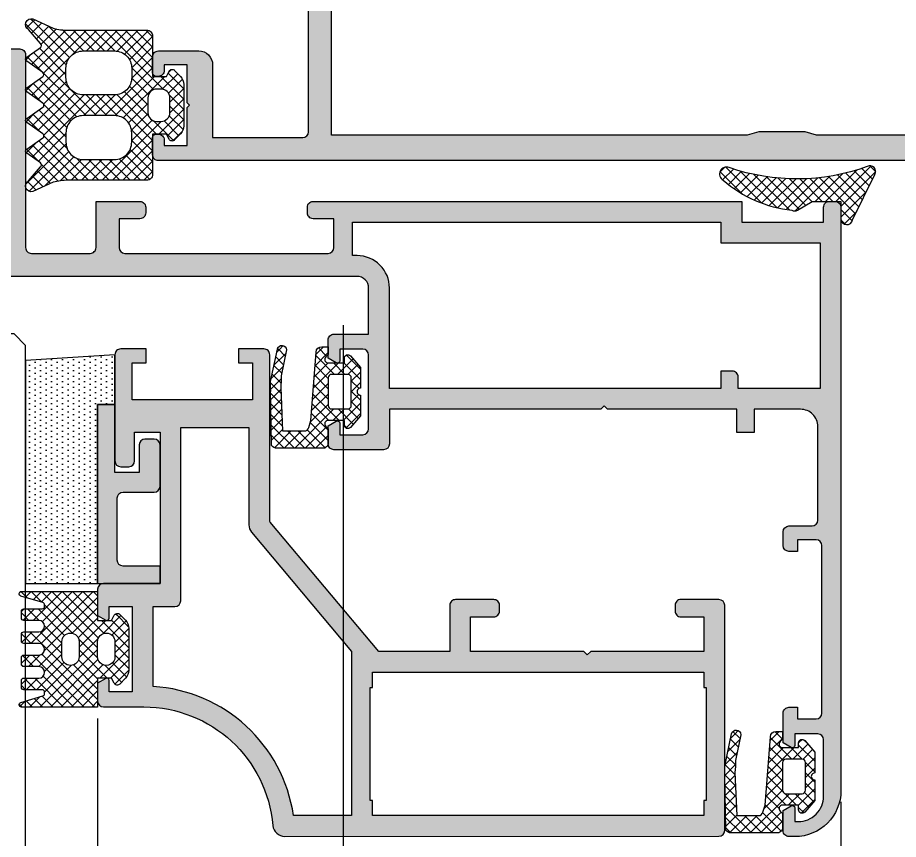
# Model space of a CAD drawing. Header units: inches. Extents: x -772 to 6765, y -813 to 4093.
# Drawn here: x -62.82 to -55.19, y 3126 to 3133.11 of the extents above; entities that cross this region are included whole.
import ezdxf

# ---------------------------------------------------------------- set-up
doc = ezdxf.new("R2010")
doc.units = ezdxf.units.IN
doc.header["$MEASUREMENT"] = 0
doc.linetypes.add('HIDDENX2', pattern=[19.05, 12.7, -6.35])
for name, color, linetype in [('aksoy_block', 7, 'Continuous'), ('aksoy_detaytarama', 252, 'Continuous'), ('aksoy_fitil', 1, 'Continuous'), ('aksoy_silikon', 1, 'Continuous'), ('H_FAC_Cam', 153, 'Continuous'), ('H_FAC_Giydirme', 100, 'Continuous'), ('H_GEN_Greyscale1', 251, 'Continuous'), ('H_STR_BetonarmeIz', 135, 'HIDDENX2'), ('RI-DIMENSION', 6, 'Continuous')]:
    doc.layers.add(name, color=color, linetype=linetype)

# ---------------------------------------------------------------- blocks, each defined once
blk = doc.blocks.new('RYN_0342506', base_point=(58, 24.6))
at = {"layer": 'aksoy_detaytarama', "ltscale": 0.1, "extrusion": (0, 0, -1)}
h = blk.add_hatch(color=256, dxfattribs=at)
h.dxf.hatch_style = 1
h.paths.add_polyline_path([(-88.15, 53), (-88.15, 46.2), (-74.45, 46.2), (-74.45, 53)], flags=16)
edge = h.paths.add_edge_path()
edge.add_arc((-87.65, 72.1), 0.5, 450.00133, 539.99867)
edge.add_line((-88.15, 72.1), (-88.15, 54.7))
edge.add_line((-88.15, 54.7), (-58.5, 54.7))
edge.add_arc((-58.5, 54.2), 0.5, 360, 450, ccw=False)
edge.add_line((-58, 54.2), (-58, 52.5))
edge.add_line((-58, 52.5), (-58.11, 52.5))
edge.add_line((-58.11, 52.5), (-58.327, 52.125))
edge.add_arc((-58.5, 52.225), 0.2, 210, 330, ccw=False)
edge.add_line((-58.673, 52.125), (-58.827, 52.391))
edge.add_arc((-59, 52.291), 0.2, 390, 510)
edge.add_line((-59.173, 52.391), (-59.327, 52.125))
edge.add_arc((-59.5, 52.225), 0.2, 210, 330, ccw=False)
edge.add_line((-59.673, 52.125), (-59.827, 52.391))
edge.add_arc((-60, 52.291), 0.2, 390, 510)
edge.add_line((-60.173, 52.391), (-60.327, 52.125))
edge.add_arc((-60.5, 52.225), 0.2, 210, 330, ccw=False)
edge.add_line((-60.673, 52.125), (-60.827, 52.391))
edge.add_arc((-61, 52.291), 0.2, 390, 510)
edge.add_line((-61.173, 52.391), (-61.327, 52.125))
edge.add_arc((-61.5, 52.225), 0.2, 210, 330, ccw=False)
edge.add_line((-61.673, 52.125), (-61.827, 52.391))
edge.add_arc((-62, 52.291), 0.2, 390, 510)
edge.add_line((-62.173, 52.391), (-62.327, 52.125))
edge.add_arc((-62.5, 52.225), 0.2, 210, 330, ccw=False)
edge.add_line((-62.673, 52.125), (-62.827, 52.391))
edge.add_arc((-63, 52.291), 0.2, 390, 510)
edge.add_line((-63.173, 52.391), (-63.327, 52.125))
edge.add_arc((-63.5, 52.225), 0.2, 210, 330, ccw=False)
edge.add_line((-63.673, 52.125), (-63.827, 52.391))
edge.add_arc((-64, 52.291), 0.2, 390, 510)
edge.add_line((-64.173, 52.391), (-64.327, 52.125))
edge.add_arc((-64.5, 52.225), 0.2, 210, 330, ccw=False)
edge.add_line((-64.673, 52.125), (-64.827, 52.391))
edge.add_arc((-65, 52.291), 0.2, 390, 510)
edge.add_line((-65.173, 52.391), (-65.327, 52.125))
edge.add_arc((-65.5, 52.225), 0.2, 210, 330, ccw=False)
edge.add_line((-65.673, 52.125), (-65.827, 52.391))
edge.add_arc((-66, 52.291), 0.2, 390, 510)
edge.add_line((-66.173, 52.391), (-66.327, 52.125))
edge.add_arc((-66.5, 52.225), 0.2, 210, 330, ccw=False)
edge.add_line((-66.673, 52.125), (-66.827, 52.391))
edge.add_arc((-67, 52.291), 0.2, 390, 510)
edge.add_line((-67.173, 52.391), (-67.327, 52.125))
edge.add_arc((-67.5, 52.225), 0.2, 210, 330, ccw=False)
edge.add_line((-67.673, 52.125), (-67.827, 52.391))
edge.add_arc((-68, 52.291), 0.2, 390, 510)
edge.add_line((-68.173, 52.391), (-68.327, 52.125))
edge.add_arc((-68.5, 52.225), 0.2, 210, 330, ccw=False)
edge.add_line((-68.673, 52.125), (-68.827, 52.391))
edge.add_arc((-69, 52.291), 0.2, 390, 510)
edge.add_line((-69.173, 52.391), (-69.327, 52.125))
edge.add_arc((-69.5, 52.225), 0.2, 210, 330, ccw=False)
edge.add_line((-69.673, 52.125), (-69.827, 52.391))
edge.add_arc((-70, 52.291), 0.2, 390, 510)
edge.add_line((-70.173, 52.391), (-70.327, 52.125))
edge.add_arc((-70.5, 52.225), 0.2, 210, 330, ccw=False)
edge.add_line((-70.673, 52.125), (-70.89, 52.5))
edge.add_line((-70.89, 52.5), (-71, 52.5))
edge.add_arc((-71, 51.5), 1, 450, 540)
edge.add_line((-72, 51.5), (-72, 47.7))
edge.add_arc((-71, 47.7), 1, 540, 630)
edge.add_line((-71, 46.7), (-70.39, 46.7))
edge.add_line((-70.39, 46.7), (-70.173, 47.075))
edge.add_arc((-70, 46.975), 0.2, 390, 510, ccw=False)
edge.add_line((-69.827, 47.075), (-69.673, 46.809))
edge.add_arc((-69.5, 46.909), 0.2, 570, 690)
edge.add_line((-69.327, 46.809), (-69.173, 47.075))
edge.add_arc((-69, 46.975), 0.2, 390, 510, ccw=False)
edge.add_line((-68.827, 47.075), (-68.673, 46.809))
edge.add_arc((-68.5, 46.909), 0.2, 570, 690)
edge.add_line((-68.327, 46.809), (-68.173, 47.075))
edge.add_arc((-68, 46.975), 0.2, 390, 510, ccw=False)
edge.add_line((-67.827, 47.075), (-67.673, 46.809))
edge.add_arc((-67.5, 46.909), 0.2, 570, 690)
edge.add_line((-67.327, 46.809), (-67.173, 47.075))
edge.add_arc((-67, 46.975), 0.2, 390, 510, ccw=False)
edge.add_line((-66.827, 47.075), (-66.673, 46.809))
edge.add_arc((-66.5, 46.909), 0.2, 570, 690)
edge.add_line((-66.327, 46.809), (-66.173, 47.075))
edge.add_arc((-66, 46.975), 0.2, 390, 510, ccw=False)
edge.add_line((-65.827, 47.075), (-65.673, 46.809))
edge.add_arc((-65.5, 46.909), 0.2, 570, 690)
edge.add_line((-65.327, 46.809), (-65.173, 47.075))
edge.add_arc((-65, 46.975), 0.2, 390, 510, ccw=False)
edge.add_line((-64.827, 47.075), (-64.673, 46.809))
edge.add_arc((-64.5, 46.909), 0.2, 570, 690)
edge.add_line((-64.327, 46.809), (-64.173, 47.075))
edge.add_arc((-64, 46.975), 0.2, 390, 510, ccw=False)
edge.add_line((-63.827, 47.075), (-63.673, 46.809))
edge.add_arc((-63.5, 46.909), 0.2, 570, 690)
edge.add_line((-63.327, 46.809), (-63.173, 47.075))
edge.add_arc((-63, 46.975), 0.2, 390, 510, ccw=False)
edge.add_line((-62.827, 47.075), (-62.673, 46.809))
edge.add_arc((-62.5, 46.909), 0.2, 570, 690)
edge.add_line((-62.327, 46.809), (-62.173, 47.075))
edge.add_arc((-62, 46.975), 0.2, 390, 510, ccw=False)
edge.add_line((-61.827, 47.075), (-61.673, 46.809))
edge.add_arc((-61.5, 46.909), 0.2, 570, 690)
edge.add_line((-61.327, 46.809), (-61.173, 47.075))
edge.add_arc((-61, 46.975), 0.2, 390, 510, ccw=False)
edge.add_line((-60.827, 47.075), (-60.673, 46.809))
edge.add_arc((-60.5, 46.909), 0.2, 570, 690)
edge.add_line((-60.327, 46.809), (-60.173, 47.075))
edge.add_arc((-60, 46.975), 0.2, 390, 510, ccw=False)
edge.add_line((-59.827, 47.075), (-59.673, 46.809))
edge.add_arc((-59.5, 46.909), 0.2, 570, 690)
edge.add_line((-59.327, 46.809), (-59.173, 47.075))
edge.add_arc((-59, 46.975), 0.2, 390, 510, ccw=False)
edge.add_line((-58.827, 47.075), (-58.61, 46.7))
edge.add_line((-58.61, 46.7), (-58, 46.7))
edge.add_line((-58, 46.7), (-58, 45))
edge.add_arc((-58.5, 45), 0.5, 270, 360, ccw=False)
edge.add_line((-58.5, 44.5), (-88.15, 44.5))
edge.add_line((-88.15, 44.5), (-88.15, 27.1))
edge.add_arc((-87.65, 27.1), 0.5, 540.00133, 629.99867)
edge.add_line((-87.65, 26.6), (-79.85, 26.6))
edge.add_line((-79.85, 26.6), (-79.85, 32.901))
edge.add_arc((-78.65, 32.901), 1.2, 450, 540, ccw=False)
edge.add_line((-78.65, 34.101), (-75.15, 34.101))
edge.add_arc((-75.15, 33.601), 0.5, 360, 450, ccw=False)
edge.add_line((-74.65, 33.601), (-74.65, 32.202))
edge.add_arc((-74.95, 32.199), 0.3, 270, 360.50327, ccw=False)
edge.add_line((-74.95, 31.899), (-75.15, 31.899))
edge.add_arc((-75.15, 32.399), 0.5, 540, 630, ccw=False)
edge.add_line((-75.65, 32.399), (-75.65, 32.899))
edge.add_line((-75.65, 32.899), (-77.65, 32.899))
edge.add_line((-77.65, 32.899), (-77.65, 29.599))
edge.add_line((-77.65, 29.599), (-77.85, 29.399))
edge.add_line((-77.85, 29.399), (-77.65, 29.199))
edge.add_line((-77.65, 29.199), (-77.65, 25.899))
edge.add_line((-77.65, 25.899), (-75.65, 25.899))
edge.add_line((-75.65, 25.899), (-75.65, 26.399))
edge.add_arc((-75.15, 26.399), 0.5, 450, 540, ccw=False)
edge.add_line((-75.15, 26.899), (-74.95, 26.899))
edge.add_arc((-74.95, 26.599), 0.3, 360, 450, ccw=False)
edge.add_line((-74.65, 26.599), (-74.65, 25.1))
edge.add_arc((-75.15, 25.1), 0.5, 270, 360, ccw=False)
edge.add_line((-75.15, 24.6), (-220.65, 24.6))
edge.add_arc((-220.65, 25.1), 0.5, 540.00035, 629.99965, ccw=False)
edge.add_line((-221.15, 25.1), (-221.15, 74.1))
edge.add_arc((-220.65, 74.1), 0.5, 450.00035, 539.99965, ccw=False)
edge.add_line((-220.65, 74.6), (-75.15, 74.6))
edge.add_arc((-75.15, 74.1), 0.5, 360, 450, ccw=False)
edge.add_line((-74.65, 74.1), (-74.65, 72.601))
edge.add_arc((-74.95, 72.601), 0.3, 270, 360, ccw=False)
edge.add_line((-74.95, 72.301), (-75.15, 72.301))
edge.add_arc((-75.15, 72.801), 0.5, 180, 270, ccw=False)
edge.add_line((-75.65, 72.801), (-75.65, 73.301))
edge.add_line((-75.65, 73.301), (-77.65, 73.301))
edge.add_line((-77.65, 73.301), (-77.65, 70.001))
edge.add_line((-77.65, 70.001), (-77.85, 69.801))
edge.add_line((-77.85, 69.801), (-77.65, 69.601))
edge.add_line((-77.65, 69.601), (-77.65, 66.301))
edge.add_line((-77.65, 66.301), (-75.65, 66.301))
edge.add_line((-75.65, 66.301), (-75.65, 66.801))
edge.add_arc((-75.15, 66.801), 0.5, 450, 540, ccw=False)
edge.add_line((-75.15, 67.301), (-74.95, 67.301))
edge.add_arc((-74.95, 67.001), 0.3, 359.49673, 450, ccw=False)
edge.add_line((-74.65, 66.998), (-74.65, 65.599))
edge.add_arc((-75.15, 65.599), 0.5, 270, 360, ccw=False)
edge.add_line((-75.15, 65.099), (-78.65, 65.099))
edge.add_arc((-78.65, 66.299), 1.2, 540, 630, ccw=False)
edge.add_line((-79.85, 66.299), (-79.85, 72.6))
edge.add_line((-79.85, 72.6), (-87.65, 72.6))
h.paths.add_polyline_path([(-218.65, 72.4), (-203.15, 72.4), (-202.15, 72.1), (-184.15, 72.1), (-183.15, 72.4), (-132.15, 72.4), (-131.15, 72.1), (-127.15, 72.1), (-126.15, 72.4), (-90.15, 72.4), (-90.15, 26.8), (-126.15, 26.8), (-127.15, 27.1), (-131.15, 27.1), (-132.15, 26.8), (-183.154, 26.8), (-183.15, 26.8), (-184.15, 27.1), (-202.15, 27.1), (-203.15, 26.8), (-218.65, 26.8)], flags=16)
at = {"layer": 'H_FAC_Giydirme', "extrusion": (0, 0, -1)}
blk.add_lwpolyline([(-220.65, 74.6), (-75.15, 74.6, -0.414214), (-74.65, 74.1), (-74.65, 72.601, -0.414214), (-74.95, 72.301), (-75.15, 72.301, -0.414214), (-75.65, 72.801), (-75.65, 73.301), (-77.65, 73.301), (-77.65, 70.001), (-77.85, 69.801), (-77.65, 69.601), (-77.65, 66.301), (-75.65, 66.301), (-75.65, 66.801, -0.414214), (-75.15, 67.301), (-74.95, 67.301, -0.416789), (-74.65, 66.998), (-74.65, 65.599, -0.414214), (-75.15, 65.099), (-78.65, 65.099, -0.414214), (-79.85, 66.299), (-79.85, 72.6), (-87.65, 72.6, 0.4142), (-88.15, 72.1), (-88.15, 54.7)], format="xyb", dxfattribs=at)
blk.add_lwpolyline([(-218.65, 72.4), (-203.15, 72.4), (-202.15, 72.1), (-184.15, 72.1), (-183.15, 72.4), (-132.15, 72.4), (-131.15, 72.1), (-127.15, 72.1), (-126.15, 72.4), (-90.15, 72.4), (-90.15, 26.8), (-126.15, 26.8), (-127.15, 27.1), (-131.15, 27.1), (-132.15, 26.8), (-183.154, 26.8), (-183.15, 26.8), (-184.15, 27.1), (-202.15, 27.1), (-203.15, 26.8), (-218.65, 26.8)], close=True, dxfattribs=at)
blk = doc.blocks.new('RYN_0809360', base_point=(39.015267, 241.495506))
at = {"layer": 'aksoy_detaytarama'}
h = blk.add_hatch(dxfattribs=at)
h.set_pattern_fill('ANSI37', color=256, scale=0.2)
h.set_pattern_definition([(45, (-9012.6313, -5970.25185), (-0.449012806, 0.449012806), []), (135, (-9012.6313, -5970.25185), (-0.449012806, -0.449012806), [])])
edge = h.paths.add_edge_path()
edge.add_line((39.015267, 238.995506), (39.015267, 241.495506))
edge.add_line((39.015267, 241.495506), (40.554267, 241.495506))
edge.add_arc((40.516329, 242.007435), 0.513333, 274.23828547, 437.97606625)
edge.add_line((40.623267, 242.509506), (36.678267, 244.431506))
edge.add_arc((36.421227, 244.023749), 0.482012, 57.77367292, 210.58323998)
edge.add_arc((19.07551, 237.673453), 17.997839, -18.96607895, 19.82877044, ccw=False)
edge.add_arc((36.648555, 231.588093), 0.600564, 156.86993039, 331.88765921)
edge.add_arc((29.110219, 238.377509), 10.72904, 318.76238838, 353.93817542)
edge.add_arc((39.340272, 237.482177), 0.499204, 331.56895618, 388.90950267)
edge.add_line((39.777267, 237.723506), (39.015267, 238.995506))
at = {"layer": 'aksoy_fitil'}
blk.add_lwpolyline([(39.015267, 238.995506), (39.015267, 241.495506), (40.554267, 241.495506, 0.86728), (40.623267, 242.509506), (36.678267, 244.431506, 0.78699), (36.006267, 243.778506, -0.17091), (36.096267, 231.824006, 0.95744), (37.178267, 231.305106, 0.1547), (39.779267, 237.244506, 0.25555), (39.777267, 237.723506), (39.015267, 238.995506)], format="xyb", close=True, dxfattribs=at)
blk = doc.blocks.new('080.9871.04')
at = {"layer": 'aksoy_detaytarama'}
h = blk.add_hatch(dxfattribs=at)
h.set_pattern_fill('ANSI37', color=256, scale=0.2)
h.set_pattern_definition([(45, (-299518.0996, 753221.2796), (-0.44901280605, 0.44901280605), []), (135, (-299518.0996, 753221.2796), (-0.44901280605, -0.44901280605), [])])
edge = h.paths.add_edge_path()
edge.add_line((-3044.158, 2401.569), (-3045.14, 2402.966))
edge.add_arc((-3045.314, 2402.866), 0.2, 30.0101, 149.98459)
edge.add_line((-3045.487, 2402.966), (-3046.468, 2401.571))
edge.add_arc((-3046.641, 2401.671), 0.2, 210.0565, 330.031, ccw=False)
edge.add_line((-3046.814, 2401.571), (-3047.796, 2402.966))
edge.add_arc((-3047.969, 2402.865), 0.2, 30.0101, 149.98459)
edge.add_line((-3048.142, 2402.966), (-3049.124, 2401.57))
edge.add_arc((-3049.298, 2401.67), 0.2, 210.0101, 329.98459, ccw=False)
edge.add_line((-3049.471, 2401.57), (-3050.452, 2402.965))
edge.add_arc((-3050.625, 2402.865), 0.2, 30.0101, 149.98459)
edge.add_line((-3050.798, 2402.965), (-3051.78, 2401.57))
edge.add_arc((-3051.953, 2401.67), 0.2, 209.15844, 329.98459, ccw=False)
edge.add_line((-3052.128, 2401.572), (-3052.957, 2402.755))
edge.add_arc((-3053.132, 2402.657), 0.2, 29.15844, 152.46531)
edge.add_line((-3053.309, 2402.75), (-3054.522, 2401.739))
edge.add_arc((-3054.966, 2401.97), 0.5, 165.23328, 332.46531, ccw=False)
edge.add_line((-3055.449, 2402.097), (-3054.634, 2403.873))
edge.add_arc((-3059.469, 2405.148), 5, 345.23328, 360.00351)
edge.add_line((-3054.469, 2405.148), (-3054.469, 2411.97))
edge.add_arc((-3053.969, 2411.97), 0.5, 90, 180.00351, ccw=False)
edge.add_line((-3053.969, 2412.47), (-3050.469, 2412.47))
edge.add_line((-3050.469, 2412.47), (-3050.469, 2413.665))
edge.add_line((-3050.469, 2413.665), (-3050.91, 2413.9))
edge.add_arc((-3050.769, 2414.165), 0.3, 134.12942, 241.92751, ccw=False)
edge.add_line((-3050.978, 2414.38), (-3050.46, 2414.882))
edge.add_arc((-3049.764, 2414.165), 1, 90, 134.12942, ccw=False)
edge.add_line((-3049.764, 2415.165), (-3046.174, 2415.165))
edge.add_arc((-3046.174, 2414.165), 1, 45.87058, 90, ccw=False)
edge.add_line((-3045.478, 2414.882), (-3044.96, 2414.38))
edge.add_arc((-3045.169, 2414.165), 0.3, -61.92751, 45.87058, ccw=False)
edge.add_line((-3045.028, 2413.9), (-3045.469, 2413.665))
edge.add_line((-3045.469, 2413.665), (-3045.469, 2412.47))
edge.add_line((-3045.469, 2412.47), (-3041.969, 2412.47))
edge.add_arc((-3041.969, 2411.97), 0.5, 0, 90.00266, ccw=False)
edge.add_line((-3041.469, 2411.97), (-3041.469, 2405.149))
edge.add_arc((-3036.469, 2405.149), 5, 179.99799, 194.76672)
edge.add_line((-3041.304, 2403.875), (-3040.489, 2402.097))
edge.add_arc((-3040.972, 2401.97), 0.5, -152.46531, 14.76672, ccw=False)
edge.add_line((-3041.416, 2401.739), (-3042.629, 2402.75))
edge.add_arc((-3042.806, 2402.657), 0.2, 27.53469, 150.83625)
edge.add_line((-3042.981, 2402.755), (-3043.811, 2401.572))
edge.add_arc((-3043.985, 2401.669), 0.2, 210.12792, 330.95408, ccw=False)
edge = h.paths.add_edge_path(flags=16)
edge.add_line((-3050.369, 2404.965), (-3051.169, 2404.965))
edge.add_arc((-3051.169, 2406.465), 1.5, 180, 270, ccw=False)
edge.add_line((-3052.669, 2406.465), (-3052.669, 2409.165))
edge.add_arc((-3051.169, 2409.165), 1.5, 90, 180, ccw=False)
edge.add_line((-3051.169, 2410.665), (-3050.369, 2410.665))
edge.add_arc((-3050.369, 2409.165), 1.5, 0, 90, ccw=False)
edge.add_line((-3048.869, 2409.165), (-3048.869, 2406.465))
edge.add_arc((-3050.369, 2406.465), 1.5, -90, 0, ccw=False)
edge = h.paths.add_edge_path(flags=16)
edge.add_line((-3045.569, 2404.965), (-3044.769, 2404.965))
edge.add_arc((-3044.769, 2406.465), 1.5, 270, 360)
edge.add_line((-3043.269, 2406.465), (-3043.269, 2409.165))
edge.add_arc((-3044.769, 2409.165), 1.5, 0, 90)
edge.add_line((-3044.769, 2410.665), (-3045.569, 2410.665))
edge.add_arc((-3045.569, 2409.165), 1.5, 90, 180)
edge.add_line((-3047.069, 2409.165), (-3047.069, 2406.465))
edge.add_arc((-3045.569, 2406.465), 1.5, 180, 270)
edge = h.paths.add_edge_path(flags=16)
edge.add_line((-3046.569, 2412.815), (-3046.569, 2413.215))
edge.add_arc((-3047.319, 2413.215), 0.75, 0, 90)
edge.add_line((-3047.319, 2413.965), (-3048.619, 2413.965))
edge.add_arc((-3048.619, 2413.215), 0.75, 90, 180)
edge.add_line((-3049.369, 2413.215), (-3049.369, 2412.815))
edge.add_arc((-3048.619, 2412.815), 0.75, 180, 270)
edge.add_line((-3048.619, 2412.065), (-3047.319, 2412.065))
edge.add_arc((-3047.319, 2412.815), 0.75, 270, 360)
at = {"layer": 'aksoy_fitil'}
for points in [[(-3044.158, 2401.569), (-3045.14, 2402.966, 0.577202), (-3045.487, 2402.966), (-3046.468, 2401.571, -0.577202), (-3046.814, 2401.571), (-3047.796, 2402.966, 0.577202), (-3048.142, 2402.966), (-3049.124, 2401.57, -0.577202), (-3049.471, 2401.57), (-3050.452, 2402.965, 0.577202), (-3050.798, 2402.965), (-3051.78, 2401.57, -0.582167), (-3052.128, 2401.572), (-3052.957, 2402.755, 0.596752), (-3053.309, 2402.75), (-3054.522, 2401.739, -0.894355), (-3055.449, 2402.097), (-3054.634, 2403.873, 0.064537), (-3054.469, 2405.148), (-3054.469, 2411.97, -0.414231), (-3053.969, 2412.47), (-3050.469, 2412.47), (-3050.469, 2413.665), (-3050.91, 2413.9, -0.508416), (-3050.978, 2414.38), (-3050.46, 2414.882, -0.194966), (-3049.764, 2415.165), (-3046.174, 2415.165, -0.194966), (-3045.478, 2414.882), (-3044.96, 2414.38, -0.508416), (-3045.028, 2413.9), (-3045.469, 2413.665), (-3045.469, 2412.47), (-3041.969, 2412.47, -0.414227), (-3041.469, 2411.97), (-3041.469, 2405.149, 0.06453), (-3041.304, 2403.875), (-3040.489, 2402.097, -0.894355), (-3041.416, 2401.739), (-3042.629, 2402.75, 0.59672), (-3042.981, 2402.755), (-3043.811, 2401.572, -0.582167)], [(-3046.569, 2412.815), (-3046.569, 2413.215, 0.414214), (-3047.319, 2413.965), (-3048.619, 2413.965, 0.414214), (-3049.369, 2413.215), (-3049.369, 2412.815, 0.414214), (-3048.619, 2412.065), (-3047.319, 2412.065, 0.414214)], [(-3050.369, 2404.965), (-3051.169, 2404.965, -0.414214), (-3052.669, 2406.465), (-3052.669, 2409.165, -0.414214), (-3051.169, 2410.665), (-3050.369, 2410.665, -0.414214), (-3048.869, 2409.165), (-3048.869, 2406.465, -0.414214)], [(-3045.569, 2404.965), (-3044.769, 2404.965, 0.414214), (-3043.269, 2406.465), (-3043.269, 2409.165, 0.414214), (-3044.769, 2410.665), (-3045.569, 2410.665, 0.414214), (-3047.069, 2409.165), (-3047.069, 2406.465, 0.414214)]]:
    blk.add_lwpolyline(points, format="xyb", close=True, dxfattribs=at)
blk = doc.blocks.new('*U214')
at = {"layer": 'RI-DIMENSION'}
blk.add_blockref('080.9871.04', (3047.969, -2415.165), dxfattribs=at)
blk = doc.blocks.new('RYN_0809444', base_point=(177.158836, 216.194827))
at = {"layer": 'aksoy_detaytarama'}
h = blk.add_hatch(dxfattribs=at)
h.set_pattern_fill('ANSI37', color=256, scale=0.2)
h.set_pattern_definition([(45, (-296510.8913, 750982.2338), (-0.44901280605, 0.44901280605), []), (135, (-296510.8913, 750982.2338), (-0.44901280605, -0.44901280605), [])])
edge = h.paths.add_edge_path()
edge.add_line((177.270437, 221.197939), (177.945437, 221.197939))
edge.add_line((177.945437, 221.197939), (178.157437, 220.985939))
edge.add_arc((178.370176, 221.197831), 0.30026, 224.88572551, 292.45315447)
edge.add_arc((178.370177, 221.197832), 0.300261, 292.45307452, 360.02050348)
edge.add_line((178.670437, 221.197939), (178.670437, 222.597939))
edge.add_line((178.670437, 222.597939), (178.265437, 222.597939))
edge.add_arc((178.26535, 222.898172), 0.300233, 131.23869855, 270.01657162, ccw=False)
edge.add_line((178.067437, 223.123939), (179.065437, 223.997939))
edge.add_line((179.065437, 223.997939), (180.865437, 223.997939))
edge.add_arc((181.165437, 223.997939), 0.3, 180, 360)
edge.add_line((181.465437, 223.997939), (183.265437, 223.997939))
edge.add_line((183.265437, 223.997939), (184.262437, 223.123939))
edge.add_arc((184.065401, 222.897843), 0.299904, -89.9931148, 48.92878079, ccw=False)
edge.add_line((184.065437, 222.597939), (183.663437, 222.597939))
edge.add_line((183.663437, 222.597939), (183.660437, 221.197939))
edge.add_arc((183.960343, 221.197977), 0.299906, 180.0072802, 315.00749601)
edge.add_line((184.172437, 220.985939), (184.384437, 221.197939))
edge.add_line((184.384437, 221.197939), (185.61, 221.197939))
edge.add_arc((185.621496, 220.751368), 0.446718, -5.70792882, 91.4746871, ccw=False)
edge.add_line((186.066, 220.706939), (186.066, 216.758939))
edge.add_arc((185.543296, 216.747026), 0.522839, -58.56156134, 1.305588, ccw=False)
edge.add_line((185.816, 216.300939), (181.043415, 216.197939))
edge.add_line((181.043415, 216.197939), (181.143415, 216.197939))
edge.add_arc((180.875161, 227.758656), 11.563829, 267.01927845, 271.32924638, ccw=False)
edge.add_line((180.273843, 216.210472), (177.488843, 216.796472))
edge.add_arc((177.557842, 217.189466), 0.399006, 89.99979244, 260.04199588, ccw=False)
edge.add_line((177.557843, 217.588472), (179.790843, 217.128472))
edge.add_arc((179.778485, 203.427949), 13.700528, 85.57924093, 89.9483169, ccw=False)
edge.add_line((180.834525, 217.087717), (184.564437, 217.235939))
edge.add_line((184.564437, 217.235939), (184.564437, 219.126939))
edge.add_arc((184.164707, 219.126729), 0.39973, 0.03008558, 73.46997877)
edge.add_line((184.278437, 219.509939), (183.660437, 219.697939))
edge.add_line((183.660437, 219.697939), (177.732437, 220.149939))
edge.add_arc((177.772517, 220.648413), 0.500083, 180.16886783, 265.40294305, ccw=False)
edge.add_line((177.272437, 220.646939), (177.270437, 221.197939))
edge = h.paths.add_edge_path(flags=16)
edge.add_arc((179.970442, 221.497943), 0.300004, 225.00004868, 269.99908584)
edge.add_line((179.970437, 221.197939), (182.364437, 221.197939))
edge.add_arc((182.364432, 221.497944), 0.300005, 270.00103312, 359.9989669)
edge.add_line((182.664437, 221.497939), (182.664437, 222.897939))
edge.add_arc((182.364432, 222.897934), 0.300005, 0.00103312, 89.9989669)
edge.add_line((182.364437, 223.197939), (179.970437, 223.197939))
edge.add_arc((179.970442, 222.897934), 0.300005, 90.0010331, 179.99896688)
edge.add_line((179.670437, 222.897939), (179.670437, 221.497939))
edge.add_arc((179.970443, 221.497944), 0.300006, 180.00104919, 225.00008635)
at = {"layer": 'aksoy_fitil'}
for points in [[(177.270437, 221.197939), (177.945437, 221.197939), (178.157437, 220.985939, 0.303668), (178.484854, 220.920333, 0.303668), (178.670437, 221.197939), (178.670437, 222.597939), (178.265437, 222.597939, -0.69229), (178.067437, 223.123939), (179.065437, 223.997939), (180.865437, 223.997939, 1), (181.465437, 223.997939), (183.265437, 223.997939), (184.262437, 223.123939, -0.69322), (184.065437, 222.597939), (183.663437, 222.597939), (183.660437, 221.197939, 0.66818), (184.172437, 220.985939), (184.384437, 221.197939), (185.61, 221.197939, -0.451426), (186.066, 220.706939), (186.066, 216.758939, -0.267328), (185.816, 216.300939), (181.043415, 216.197939), (181.143415, 216.197939, -0.018808), (180.273843, 216.210472), (177.488843, 216.796472, -0.91667), (177.557843, 217.588472), (179.790843, 217.128472, -0.019066), (180.834525, 217.087717), (184.564437, 217.235939), (184.564437, 219.126939, 0.33188), (184.278437, 219.509939), (183.660437, 219.697939), (177.732437, 220.149939, -0.390055), (177.272437, 220.646939), (177.270437, 221.197939)], [(179.758307, 221.285808, 0.198908), (179.970437, 221.197939), (182.364437, 221.197939, 0.414203), (182.664437, 221.497939), (182.664437, 222.897939, 0.414203), (182.364437, 223.197939), (179.970437, 223.197939, 0.414203), (179.670437, 222.897939), (179.670437, 221.497939, 0.198908), (179.758307, 221.285808)]]:
    blk.add_lwpolyline(points, format="xyb", close=True, dxfattribs=at)
blk = doc.blocks.new('C4a')
at = {"layer": 'H_FAC_Cam'}
blk.add_lwpolyline([(120.951, 16.152), (-28.049, 16.152), (-29.049, 15.152), (-29.049, 11.152), (-28.049, 10.152), (120.951, 10.152)], dxfattribs=at)
blk = doc.blocks.new('0os8921')
at = {"layer": 'aksoy_detaytarama'}
h = blk.add_hatch(color=256, dxfattribs=at)
h.dxf.hatch_style = 1
h.paths.add_polyline_path([(58.75, 18.4), (60.75, 18.4), (61.75, 19.4), (66.2, 19.4), (66.199, 11.4), (53.3, 11.4), (53.3, 19.4), (57.75, 19.4)], flags=16)
edge = h.paths.add_edge_path()
edge.add_line((55, 27.5), (55, 31.3))
edge.add_arc((54.5, 31.3), 0.5, 0, 90)
edge.add_line((54.5, 31.8), (54, 31.8))
edge.add_arc((54, 31.3), 0.5, 90, 180)
edge.add_line((53.5, 31.3), (53.5, 29.5))
edge.add_line((53.5, 29.5), (51, 29.5))
edge.add_arc((51, 30), 0.5, 180.00107, 269.99893, ccw=False)
edge.add_line((50.5, 30), (50.5, 47.6))
edge.add_arc((51, 47.6), 0.5, 90.00107, 179.99893, ccw=False)
edge.add_line((51, 48.1), (53.5, 48.1))
edge.add_line((53.5, 48.1), (53.5, 46.3))
edge.add_arc((54, 46.3), 0.5, 180, 270)
edge.add_line((54, 45.8), (54.5, 45.8))
edge.add_arc((54.5, 46.3), 0.5, 270, 360)
edge.add_line((55, 46.3), (55, 83.41))
edge.add_line((55, 83.41), (53.2, 83.41))
edge.add_line((53.2, 83.41), (53.2, 90.507))
edge.add_line((53.2, 90.507), (54.5, 90.507))
edge.add_arc((54.5, 91.007), 0.5, 270, 360)
edge.add_line((55, 91.007), (55, 91.505))
edge.add_arc((54.5, 91.505), 0.5, 360, 449.99989)
edge.add_line((54.5, 92.005), (4, 92.005))
edge.add_arc((4, 88.005), 4, 90.00007, 179.99993)
edge.add_line((0, 88.005), (0, 87.505))
edge.add_arc((0.5, 87.505), 0.5, 180, 270)
edge.add_line((0.5, 87.005), (2.263, 87.005))
edge.add_line((2.263, 87.005), (2.667, 87.705))
edge.add_arc((2.494, 87.805), 0.2, 330, 450)
edge.add_line((2.494, 88.005), (1.3, 88.005))
edge.add_line((1.3, 88.005), (1.3, 88.305))
edge.add_arc((3.5, 88.305), 2.2, 89.99986, 180.00014, ccw=False)
edge.add_line((3.5, 90.505), (8.394, 90.505))
edge.add_arc((8.394, 90.005), 0.5, 0.00107, 89.99893, ccw=False)
edge.add_line((8.894, 90.005), (8.894, 88.005))
edge.add_line((8.894, 88.005), (7.894, 88.005))
edge.add_arc((7.894, 87.805), 0.2, 90, 210)
edge.add_line((7.721, 87.705), (8.125, 87.005))
edge.add_line((8.125, 87.005), (10.694, 87.005))
edge.add_arc((10.694, 87.505), 0.5, 270, 360)
edge.add_line((11.194, 87.505), (11.194, 88.255))
edge.add_line((11.194, 88.255), (10.194, 88.255))
edge.add_line((10.194, 88.255), (10.194, 89.855))
edge.add_arc((10.694, 89.855), 0.5, 90.00107, 179.99893, ccw=False)
edge.add_line((10.694, 90.355), (25.194, 90.355))
edge.add_arc((25.194, 89.855), 0.5, 0.00107, 89.99893, ccw=False)
edge.add_line((25.694, 89.855), (25.694, 88.255))
edge.add_line((25.694, 88.255), (24.694, 88.255))
edge.add_line((24.694, 88.255), (24.694, 87.505))
edge.add_arc((25.194, 87.505), 0.5, 180.00107, 269.99893)
edge.add_line((25.194, 87.005), (26.394, 87.005))
edge.add_arc((26.394, 87.505), 0.5, 270.00107, 359.99893)
edge.add_line((26.894, 87.505), (26.894, 89.505))
edge.add_arc((27.394, 89.505), 0.5, 90.00107, 179.99893, ccw=False)
edge.add_line((27.394, 90.005), (35.5, 90.005))
edge.add_arc((35.5, 88.505), 1.5, -0.00336, 90.00336, ccw=False)
edge.add_line((37, 88.505), (37, 84.505))
edge.add_line((37, 84.505), (35, 84.505))
edge.add_line((35, 84.505), (35, 83.005))
edge.add_line((35, 83.005), (37, 83.005))
edge.add_line((37, 83.005), (37, 71.805))
edge.add_line((37, 71.805), (37.3, 71.505))
edge.add_line((37.3, 71.505), (37, 71.205))
edge.add_line((37, 71.205), (37, 52.905))
edge.add_line((37, 52.905), (34, 52.905))
edge.add_arc((34, 52.405), 0.5, 90.00107, 179.99893)
edge.add_line((33.5, 52.405), (33.5, 48.105))
edge.add_arc((34, 48.105), 0.5, 180.00107, 269.99893)
edge.add_line((34, 47.605), (35.569, 47.605))
edge.add_line((35.569, 47.605), (35.973, 48.305))
edge.add_arc((35.8, 48.405), 0.2, 330, 450)
edge.add_line((35.8, 48.605), (34.8, 48.605))
edge.add_line((34.8, 48.605), (34.8, 50.605))
edge.add_arc((35.3, 50.605), 0.5, 90.00107, 179.99893, ccw=False)
edge.add_line((35.3, 51.105), (41.7, 51.105))
edge.add_arc((41.7, 50.605), 0.5, 0.00107, 89.99893, ccw=False)
edge.add_line((42.2, 50.605), (42.2, 48.605))
edge.add_line((42.2, 48.605), (41.2, 48.605))
edge.add_arc((41.2, 48.405), 0.2, 90, 210)
edge.add_line((41.027, 48.305), (41.431, 47.605))
edge.add_line((41.431, 47.605), (43, 47.605))
edge.add_arc((43, 48.105), 0.5, 270, 360)
edge.add_line((43.5, 48.105), (43.5, 51.105))
edge.add_line((43.5, 51.105), (47.5, 51.105))
edge.add_arc((47.5, 50.105), 1, -0.00026, 90.00026, ccw=False)
edge.add_line((48.5, 50.105), (48.5, 15.115))
edge.add_line((48.5, 15.115), (48.999, 14.827))
edge.add_arc((49.1, 14.999), 0.2, 239.59612, 359.89365)
edge.add_line((49.3, 14.999), (49.3, 15.8))
edge.add_line((49.3, 15.8), (49.8, 15.8))
edge.add_arc((49.8, 14.3), 1.5, 0.00018, 89.99982, ccw=False)
edge.add_line((51.3, 14.3), (51.3, 10.3))
edge.add_arc((49.8, 10.3), 1.5, -90.0134, 0.0134, ccw=False)
edge.add_line((49.8, 8.8), (49.3, 8.8))
edge.add_line((49.3, 8.8), (49.3, 9.6))
edge.add_arc((49.1, 9.599), 0.2, 0.16875, 119.89002)
edge.add_line((49, 9.773), (48.5, 9.484))
edge.add_line((48.5, 9.484), (48.5, 0.5))
edge.add_arc((49, 0.5), 0.5, 180, 270)
edge.add_line((49, 0), (51.201, 0))
edge.add_arc((51.201, 0.3), 0.3, 270, 360)
edge.add_line((51.501, 0.3), (51.501, 1.2))
edge.add_arc((51.201, 1.2), 0.3, 360, 450)
edge.add_line((51.201, 1.5), (50.301, 1.5))
edge.add_line((50.301, 1.5), (50.301, 3.6))
edge.add_line((50.301, 3.6), (51.301, 3.6))
edge.add_arc((51.301, 3.8), 0.2, 270, 360)
edge.add_line((51.501, 3.8), (51.501, 5.3))
edge.add_arc((51.301, 5.3), 0.2, 0, 89.9852)
edge.add_line((51.301, 5.5), (50.301, 5.5))
edge.add_line((50.301, 5.5), (50.301, 6.836))
edge.add_arc((49.806, 10.295), 3.494, 278.14076, 345.16218)
edge.add_line((53.184, 9.4), (60.801, 9.4))
edge.add_line((60.801, 9.4), (60.801, 7.8))
edge.add_arc((61.001, 7.8), 0.2, 180, 270)
edge.add_line((61.001, 7.6), (62.001, 7.6))
edge.add_line((62.001, 7.6), (62.001, 5.5))
edge.add_line((62.001, 5.5), (61.001, 5.5))
edge.add_arc((61.001, 5.3), 0.2, 90, 180)
edge.add_line((60.801, 5.3), (60.801, 3.8))
edge.add_arc((61.001, 3.8), 0.2, 180, 270)
edge.add_line((61.001, 3.6), (62.001, 3.6))
edge.add_line((62.001, 3.6), (62.001, 1.5))
edge.add_line((62.001, 1.5), (61.101, 1.5))
edge.add_arc((61.101, 1.2), 0.3, 90, 180)
edge.add_line((60.801, 1.2), (60.801, 0.3))
edge.add_arc((61.101, 0.3), 0.3, 180, 270)
edge.add_line((61.101, 0), (63.501, 0))
edge.add_arc((63.501, 0.5), 0.5, 270, 360)
edge.add_line((64.001, 0.5), (64.001, 1.5))
edge.add_line((64.001, 1.5), (64.001, 9.1))
edge.add_arc((64.301, 9.1), 0.3, 90, 180, ccw=False)
edge.add_line((64.301, 9.4), (67.9, 9.4))
edge.add_arc((67.9, 9.7), 0.3, 270, 363.82073)
edge.add_line((68.199, 9.72), (68.2, 20.9))
edge.add_arc((67.7, 20.9), 0.5, 0, 90)
edge.add_line((67.7, 21.4), (51, 21.4))
edge.add_arc((51, 21.9), 0.5, 180, 270, ccw=False)
edge.add_line((50.5, 21.9), (50.5, 27))
edge.add_arc((51, 27), 0.5, 90, 180, ccw=False)
edge.add_line((51, 27.5), (55, 27.5))
edge = h.paths.add_edge_path(flags=16)
edge.add_line((50.3, 50.111), (50.3, 49.7))
edge.add_line((50.3, 49.7), (53.2, 49.7))
edge.add_line((53.2, 49.7), (53.2, 81.61))
edge.add_line((53.2, 81.61), (51.4, 81.61))
edge.add_line((51.4, 81.61), (51.4, 90.209))
edge.add_line((51.4, 90.209), (38.8, 90.21))
edge.add_line((38.8, 90.21), (38.8, 83.111))
edge.add_line((38.8, 83.111), (39.8, 83.111))
edge.add_arc((39.8, 82.611), 0.5, 0, 90, ccw=False)
edge.add_line((40.3, 82.611), (40.3, 81.611))
edge.add_line((40.3, 81.611), (38.8, 81.611))
edge.add_line((38.8, 81.611), (38.8, 52.911))
edge.add_line((38.8, 52.911), (47.5, 52.911))
edge.add_arc((47.5, 50.111), 2.8, 0, 90, ccw=False)
at = {"layer": 'H_FAC_Giydirme'}
for points in [[(55, 27.5), (55, 31.3, 0.414214), (54.5, 31.8), (54, 31.8, 0.414214), (53.5, 31.3), (53.5, 29.5), (51, 29.5, -0.414203), (50.5, 30), (50.5, 47.6, -0.414203), (51, 48.1), (53.5, 48.1), (53.5, 46.3, 0.414214), (54, 45.8), (54.5, 45.8, 0.414214), (55, 46.3), (55, 83.41), (53.2, 83.41), (53.2, 90.507), (54.5, 90.507, 0.414214), (55, 91.007), (55, 91.505, 0.414213), (54.5, 92.005), (4, 92.005, 0.414213), (0, 88.005), (0, 87.505, 0.414214), (0.5, 87.005), (2.263, 87.005), (2.667, 87.705, 0.57735), (2.494, 88.005), (1.3, 88.005), (1.3, 88.305, -0.414215), (3.5, 90.505), (8.394, 90.505, -0.414203), (8.894, 90.005), (8.894, 88.005), (7.894, 88.005, 0.57735), (7.721, 87.705), (8.125, 87.005), (10.694, 87.005, 0.414214), (11.194, 87.505), (11.194, 88.255), (10.194, 88.255), (10.194, 89.855, -0.414203), (10.694, 90.355), (25.194, 90.355, -0.414203), (25.694, 89.855), (25.694, 88.255), (24.694, 88.255), (24.694, 87.505, 0.414203), (25.194, 87.005), (26.394, 87.005, 0.414203), (26.894, 87.505), (26.894, 89.505, -0.414203), (27.394, 90.005), (35.5, 90.005, -0.414248), (37, 88.505), (37, 84.505), (35, 84.505), (35, 83.005), (37, 83.005), (37, 71.805), (37.3, 71.505), (37, 71.205), (37, 52.905), (34, 52.905, 0.414203), (33.5, 52.405), (33.5, 48.105, 0.414203), (34, 47.605), (35.569, 47.605), (35.973, 48.305, 0.57735), (35.8, 48.605), (34.8, 48.605), (34.8, 50.605, -0.414203), (35.3, 51.105), (41.7, 51.105, -0.414203), (42.2, 50.605), (42.2, 48.605), (41.2, 48.605, 0.57735), (41.027, 48.305), (41.431, 47.605), (43, 47.605, 0.414214), (43.5, 48.105), (43.5, 51.105), (47.5, 51.105, -0.414216), (48.5, 50.105), (48.5, 15.115), (48.999, 14.827, 0.579083), (49.3, 14.999), (49.3, 15.8), (49.8, 15.8, -0.414212), (51.3, 14.3), (51.3, 10.3, -0.414351), (49.8, 8.8), (49.3, 8.8), (49.3, 9.6, 0.57573), (49, 9.773), (48.5, 9.484), (48.5, 0.5, 0.414214), (49, 0), (51.201, 0, 0.414214), (51.501, 0.3), (51.501, 1.2, 0.414214), (51.201, 1.5), (50.301, 1.5), (50.301, 3.6), (51.301, 3.6, 0.414214), (51.501, 3.8), (51.501, 5.3, 0.414138), (51.301, 5.5), (50.301, 5.5), (50.301, 6.836, 0.301068), (53.184, 9.4), (60.801, 9.4), (60.801, 7.8, 0.414214), (61.001, 7.6), (62.001, 7.6), (62.001, 5.5), (61.001, 5.5, 0.414214), (60.801, 5.3), (60.801, 3.8, 0.414214), (61.001, 3.6), (62.001, 3.6), (62.001, 1.5), (61.101, 1.5, 0.414214), (60.801, 1.2), (60.801, 0.3, 0.414214), (61.101, 0), (63.501, 0, 0.414214), (64.001, 0.5), (64.001, 1.5), (64.001, 9.1, -0.414214), (64.301, 9.4), (67.9, 9.4, 0.433883), (68.199, 9.72), (68.2, 20.9, 0.414214), (67.7, 21.4), (51, 21.4, -0.414214), (50.5, 21.9), (50.5, 27, -0.414214), (51, 27.5)], [(50.3, 50.111), (50.3, 49.7), (53.2, 49.7), (53.2, 81.61), (51.4, 81.61), (51.4, 90.209), (38.8, 90.21), (38.8, 83.111), (39.8, 83.111, -0.414214), (40.3, 82.611), (40.3, 81.611), (38.8, 81.611), (38.8, 52.911), (47.5, 52.911, -0.414214)]]:
    blk.add_lwpolyline(points, format="xyb", close=True, dxfattribs=at)
blk.add_lwpolyline([(58.75, 18.4), (60.75, 18.4), (61.75, 19.4), (66.2, 19.4), (66.199, 11.4), (53.3, 11.4), (53.3, 19.4), (57.75, 19.4)], close=True, dxfattribs=at)
blk = doc.blocks.new('RYN_0341122', base_point=(-1.5, 0))
at = {"layer": 'aksoy_detaytarama', "extrusion": (0, 0, -1)}
h = blk.add_hatch(color=256, dxfattribs=at)
h.dxf.hatch_style = 1
edge = h.paths.add_edge_path()
edge.add_line((-0.5, 10.2), (-1.2, 10.2))
edge.add_ellipse((-1.199991, 9.699991), major_axis=(-0.500009, 0), ratio=1, start_angle=270.00103311, end_angle=359.99896689)
edge.add_line((-1.7, 9.7), (-1.7, 7.2))
edge.add_line((-1.7, 7.2), (-3.9, 7.2))
edge.add_line((-3.9, 7.2), (-3.9, 20.3))
edge.add_line((-3.9, 20.3), (1, 20.3))
edge.add_ellipse((0.999991, 20.800009), major_axis=(-0.500009, 0), ratio=1, start_angle=90.00103311, end_angle=179.99896689)
edge.add_line((1.5, 20.8), (1.5, 23.069))
edge.add_line((1.5, 23.069), (0.801, 23.472))
edge.add_ellipse((0.700012, 23.299355), major_axis=(-0.200013, 0), ratio=1, start_angle=239.6746274, end_angle=359.8151352)
edge.add_line((0.5, 23.3), (0.5, 22.3))
edge.add_line((0.5, 22.3), (-1.5, 22.3))
edge.add_line((-1.5, 22.3), (-1.5, 29.7))
edge.add_line((-1.5, 29.7), (0.5, 29.7))
edge.add_line((0.5, 29.7), (0.5, 28.698))
edge.add_ellipse((0.69908, 28.698606), major_axis=(-0.199081, 0), ratio=1, start_angle=0.17431898, end_angle=120.45940066)
edge.add_line((0.8, 28.527), (1.5, 28.931))
edge.add_line((1.5, 28.931), (1.5, 30.5))
edge.add_ellipse((0.999991, 30.499991), major_axis=(-0.500009, 0), ratio=1, start_angle=180.00103311, end_angle=269.99896689)
edge.add_line((1, 31), (-2.5, 31))
edge.add_ellipse((-2.500278, 42.200164), major_axis=(-11.200164, 0), ratio=1, start_angle=4.74845096, end_angle=90.00142288, ccw=False)
edge.add_ellipse((-14.702118, 41.152981), major_axis=(-1.04702, 0), ratio=1, start_angle=186.58221111, end_angle=228.23312702)
edge.add_ellipse((-14.70212, 41.152981), major_axis=(-1.047021, 0), ratio=1, start_angle=228.2330859, end_angle=269.8840018)
edge.add_line((-14.7, 42.2), (-52.3, 42.2))
edge.add_ellipse((-52.299991, 41.699991), major_axis=(-0.500009, 0), ratio=1, start_angle=270.00103311, end_angle=359.99896689)
edge.add_line((-52.8, 41.7), (-52.8, 22.2))
edge.add_ellipse((-52.299991, 22.200009), major_axis=(-0.500009, 0), ratio=1, start_angle=0.00103311, end_angle=89.99896689)
edge.add_line((-52.3, 21.7), (-49, 21.7))
edge.add_ellipse((-49, 22.2), major_axis=(-0.5, 0), ratio=1, start_angle=89.9999572, end_angle=180.0000428)
edge.add_line((-48.5, 22.2), (-48.5, 22.7))
edge.add_ellipse((-49, 22.7), major_axis=(-0.5, 0), ratio=1, start_angle=179.9999572, end_angle=270.0000428)
edge.add_line((-49, 23.2), (-51, 23.2))
edge.add_line((-51, 23.2), (-51, 26.2))
edge.add_line((-51, 26.2), (-41.2, 26.2))
edge.add_line((-41.2, 26.2), (-40.9, 26.5))
edge.add_line((-40.9, 26.5), (-40.6, 26.2))
edge.add_line((-40.6, 26.2), (-30.8, 26.2))
edge.add_line((-30.8, 26.2), (-30.8, 23.2))
edge.add_line((-30.8, 23.2), (-32.8, 23.2))
edge.add_ellipse((-32.8, 22.7), major_axis=(-0.5, 0), ratio=1, start_angle=-90.0000428, end_angle=0.0000428)
edge.add_line((-33.3, 22.7), (-33.3, 22.2))
edge.add_ellipse((-32.8, 22.2), major_axis=(-0.5, 0), ratio=1, start_angle=-0.0000428, end_angle=90.0000428)
edge.add_line((-32.8, 21.7), (-29.5, 21.7))
edge.add_ellipse((-29.5, 22.2), major_axis=(-0.5, 0), ratio=1, start_angle=89.9999572, end_angle=180.0000428)
edge.add_line((-29, 22.2), (-29, 26.2))
edge.add_line((-29, 26.2), (-22.85, 26.2))
edge.add_line((-22.85, 26.2), (-13.446791, 14.993717))
edge.add_ellipse((-13.600001, 14.865159), major_axis=(-0.200001, 0), ratio=1, start_angle=179.99988555, end_angle=219.99988984, ccw=False)
edge.add_line((-13.4, 14.865159), (-13.4, 0.5))
edge.add_ellipse((-12.9, 0.5), major_axis=(-0.5, 0), ratio=1, start_angle=-0.0000428, end_angle=90.0000428)
edge.add_line((-12.9, 0), (-10.7, 0))
edge.add_line((-10.7, 0), (-10.7, 1.2))
edge.add_line((-10.7, 1.2), (-11.9, 1.2))
edge.add_line((-11.9, 1.2), (-11.9, 4.4))
edge.add_line((-11.9, 4.4), (-1.5, 4.4))
edge.add_line((-1.5, 4.4), (-1.5, 1.2))
edge.add_line((-1.5, 1.2), (-2.7, 1.2))
edge.add_line((-2.7, 1.2), (-2.7, 0))
edge.add_line((-2.7, 0), (-0.5, 0))
edge.add_ellipse((-0.5, 0.5), major_axis=(-0.5, 0), ratio=1, start_angle=89.9999572, end_angle=180.0000428)
edge.add_line((0, 0.5), (0, 9.7))
edge.add_ellipse((-0.500009, 9.699991), major_axis=(-0.500009, 0), ratio=1, start_angle=180.00103311, end_angle=269.99896689)
h.paths.add_polyline_path([(-50.993787, 40.4), (-22.293787, 40.4), (-22.293787, 39.1), (-22.093787, 39.1), (-22.093787, 29.3), (-22.293787, 29.3), (-22.293787, 28), (-50.993787, 28), (-50.993787, 29.3), (-51.193787, 29.3), (-51.193787, 39.1), (-50.993787, 39.1)], flags=16)
edge = h.paths.add_edge_path(flags=16)
edge.add_line((-3.293787, 22.3), (-5.193787, 22.3))
edge.add_ellipse((-5.193778, 21.799991), major_axis=(-0.500009, 0), ratio=1, start_angle=270.00103311, end_angle=359.99896689)
edge.add_line((-5.693787, 21.8), (-5.693787, 6.8))
edge.add_line((-5.693787, 6.8), (-11.593787, 6.8))
edge.add_line((-11.593787, 6.8), (-11.593787, 15.229206))
edge.add_ellipse((-12.593789, 15.229205), major_axis=(-1.000002, 0), ratio=1, start_angle=180.00003317, end_angle=219.99937064)
edge.add_line((-11.827736, 15.871986), (-20.493787, 26.2))
edge.add_line((-20.493787, 26.2), (-20.493787, 40.4))
edge.add_line((-20.493787, 40.4), (-15.455521, 40.4))
edge.add_ellipse((-2.49452, 42.300139), major_axis=(-13.099545, 0), ratio=1, start_angle=8.3403941, end_angle=86.50193201)
edge.add_line((-3.293787, 29.225), (-3.293787, 22.3))
at = {"layer": 'H_FAC_Giydirme'}
for points in [[(0.5, 10.2), (1.2, 10.2, -0.414203), (1.7, 9.7), (1.7, 7.2), (3.9, 7.2), (3.9, 20.3), (-1, 20.3, -0.414203), (-1.5, 20.8), (-1.5, 23.069), (-0.801, 23.472, -0.578168), (-0.5, 23.3), (-0.5, 22.3), (1.5, 22.3), (1.5, 29.7), (-0.5, 29.7), (-0.5, 28.698, -0.57901), (-0.8, 28.527), (-1.5, 28.931), (-1.5, 30.5, -0.414203), (-1, 31), (2.5, 31, 0.39015), (13.662, 41.273, -0.183764), (14.004697, 41.933913, -0.183764), (14.7, 42.2), (52.3, 42.2, -0.414203), (52.8, 41.7), (52.8, 22.2, -0.414203), (52.3, 21.7), (49, 21.7, -0.414214), (48.5, 22.2), (48.5, 22.7, -0.414214), (49, 23.2), (51, 23.2), (51, 26.2), (41.2, 26.2), (40.9, 26.5), (40.6, 26.2), (30.8, 26.2), (30.8, 23.2), (32.8, 23.2, -0.414214), (33.3, 22.7), (33.3, 22.2, -0.414214), (32.8, 21.7), (29.5, 21.7, -0.414214), (29, 22.2), (29, 26.2), (22.85, 26.2), (13.446791, 14.993717, 0.176327), (13.4, 14.865159), (13.4, 0.5, -0.414214), (12.9, 0), (10.7, 0), (10.7, 1.2), (11.9, 1.2), (11.9, 4.4), (1.5, 4.4), (1.5, 1.2), (2.7, 1.2), (2.7, 0), (0.5, 0, -0.414214), (0, 0.5), (0, 9.7, -0.414203), (0.5, 10.2)], [(3.293787, 22.3), (5.193787, 22.3, -0.414203), (5.693787, 21.8), (5.693787, 6.8), (11.593787, 6.8), (11.593787, 15.229206, -0.176324), (11.827736, 15.871986), (20.493787, 26.2), (20.493787, 40.4), (15.455521, 40.4, -0.354912), (3.293787, 29.225), (3.293787, 22.3)]]:
    blk.add_lwpolyline(points, format="xyb", close=True, dxfattribs=at)
blk.add_lwpolyline([(50.993787, 40.4), (22.293787, 40.4), (22.293787, 39.1), (22.093787, 39.1), (22.093787, 29.3), (22.293787, 29.3), (22.293787, 28), (50.993787, 28), (50.993787, 29.3), (51.193787, 29.3), (51.193787, 39.1), (50.993787, 39.1), (50.993787, 40.4)], close=True, dxfattribs=at)
blk = doc.blocks.new('RYN_0341116', base_point=(-27.004807, -19.827714))
at = {"layer": 'aksoy_detaytarama', "extrusion": (0, 0, -1)}
h = blk.add_hatch(color=256, dxfattribs=at)
h.dxf.hatch_style = 1
edge = h.paths.add_edge_path()
edge.add_line((25.304807, -6.327714), (25.304807, -11.727714))
edge.add_ellipse((24.804798, -11.727705), major_axis=(-0.500009, 0), ratio=1, start_angle=90.00103311, end_angle=179.99896689, ccw=False)
edge.add_line((24.804807, -12.227714), (22.104807, -12.227714))
edge.add_ellipse((22.104817, -12.727723), major_axis=(-0.500009, 0), ratio=1, start_angle=270.00109041, end_angle=359.99902419)
edge.add_line((21.604808, -12.727714), (21.604807, -16.327714))
edge.add_ellipse((22.104817, -16.327704), major_axis=(-0.50001, 0), ratio=1, start_angle=0.00109041, end_angle=89.99902419)
edge.add_line((22.104808, -16.827714), (22.904807, -16.827714))
edge.add_ellipse((22.904798, -16.327704), major_axis=(-0.50001, 0), ratio=1, start_angle=90.00097581, end_angle=179.99890959)
edge.add_line((23.404808, -16.327714), (23.404807, -13.927714))
edge.add_line((23.404807, -13.927714), (25.504807, -13.927714))
edge.add_line((25.504807, -13.927714), (25.504807, -19.827714))
edge.add_line((25.504807, -19.827714), (27.004807, -19.827714))
edge.add_line((27.004807, -19.827714), (27.004807, -4.327714))
edge.add_line((27.004807, -4.327714), (21.604807, -4.327714))
edge.add_line((21.604807, -4.327714), (21.604807, -5.827714))
edge.add_line((21.604807, -5.827714), (24.804807, -5.827714))
edge.add_ellipse((24.804798, -6.327723), major_axis=(-0.500009, 0), ratio=1, start_angle=180.00103311, end_angle=269.99896689, ccw=False)
at = {"layer": 'H_FAC_Giydirme'}
blk.add_lwpolyline([(-25.304807, -6.327714), (-25.304807, -11.727714, 0.414203), (-24.804807, -12.227714), (-22.104807, -12.227714, -0.414203), (-21.604808, -12.727714), (-21.604807, -16.327714, -0.414203), (-22.104808, -16.827714), (-22.904807, -16.827714, -0.414203), (-23.404808, -16.327714), (-23.404807, -13.927714), (-25.504807, -13.927714), (-25.504807, -19.827714), (-27.004807, -19.827714), (-27.004807, -4.327714), (-21.604807, -4.327714), (-21.604807, -5.827714), (-24.804807, -5.827714, 0.414203), (-25.304807, -6.327714)], format="xyb", close=True, dxfattribs=at)
blk = doc.blocks.new('0809300')
at = {"layer": 'aksoy_detaytarama'}
h = blk.add_hatch(dxfattribs=at)
h.set_pattern_fill('ANSI37', color=256, scale=0.2, angle=-90)
h.set_pattern_definition([(315, (750946.8435, 296493.1167), (0.44901280605, 0.44901280605), []), (45, (750946.8435, 296493.1167), (-0.44901280605, 0.44901280605), [])])
edge = h.paths.add_edge_path(flags=16)
edge.add_arc((194.943, 218.109), 0.75, -180, 0, ccw=False)
edge.add_line((194.193, 218.109), (194.193, 219.409))
edge.add_arc((194.943, 219.409), 0.75, 0, 180, ccw=False)
edge.add_line((195.693, 219.409), (195.693, 218.109))
edge = h.paths.add_edge_path(flags=16)
edge.add_arc((191.842, 218.109), 0.75, -180, 0, ccw=False)
edge.add_line((191.092, 218.109), (191.092, 219.409))
edge.add_arc((191.842, 219.409), 0.75, 0, 180, ccw=False)
edge.add_line((192.592, 219.409), (192.592, 218.109))
edge = h.paths.add_edge_path()
edge.add_arc((195.892, 216.949), 1, 314.99506, 359.98405, ccw=False)
edge.add_line((196.6, 216.242), (196.105, 215.747))
edge.add_arc((195.893, 215.958), 0.3, 208.06948, 314.96318, ccw=False)
edge.add_line((195.629, 215.818), (195.393, 216.259))
edge.add_line((195.393, 216.259), (194.193, 216.259))
edge.add_line((194.193, 216.259), (194.193, 213.759))
edge.add_line((194.193, 213.759), (187.593, 213.759))
edge.add_arc((187.593, 213.959), 0.2, 106.2599, 270.0003, ccw=False)
edge.add_line((187.537, 214.151), (189.45, 214.717))
edge.add_arc((189.393, 214.908), 0.2, 286.48605, 359.8702)
edge.add_line((189.593, 214.908), (189.593, 215.059))
edge.add_arc((189.393, 215.059), 0.2, 0.00035, 89.99965)
edge.add_line((189.393, 215.259), (187.793, 215.259))
edge.add_arc((187.793, 215.459), 0.2, 180.00107, 269.99893, ccw=False)
edge.add_line((187.593, 215.459), (187.593, 216.059))
edge.add_arc((187.793, 216.059), 0.2, 90.00107, 179.99893, ccw=False)
edge.add_line((187.793, 216.259), (189.093, 216.259))
edge.add_arc((189.093, 216.759), 0.5, 270, 450)
edge.add_line((189.093, 217.259), (187.793, 217.259))
edge.add_arc((187.793, 217.459), 0.2, 180.00107, 269.99893, ccw=False)
edge.add_line((187.593, 217.459), (187.593, 218.059))
edge.add_arc((187.793, 218.059), 0.2, 90.00107, 179.99893, ccw=False)
edge.add_line((187.793, 218.259), (189.093, 218.259))
edge.add_arc((189.093, 218.759), 0.5, 270, 450)
edge.add_line((189.093, 219.259), (187.793, 219.259))
edge.add_arc((187.793, 219.459), 0.2, 180.00107, 269.99893, ccw=False)
edge.add_line((187.593, 219.459), (187.593, 220.059))
edge.add_arc((187.793, 220.059), 0.2, 90.00107, 179.99893, ccw=False)
edge.add_line((187.793, 220.259), (189.093, 220.259))
edge.add_arc((189.093, 220.759), 0.5, 270, 450)
edge.add_line((189.093, 221.259), (187.793, 221.259))
edge.add_arc((187.793, 221.459), 0.2, 180.00107, 269.99893, ccw=False)
edge.add_line((187.593, 221.459), (187.593, 222.059))
edge.add_arc((187.793, 222.059), 0.2, 90.00107, 179.99893, ccw=False)
edge.add_line((187.793, 222.259), (189.393, 222.259))
edge.add_arc((189.393, 222.459), 0.2, 270.00035, 359.99965)
edge.add_line((189.593, 222.459), (189.593, 222.61))
edge.add_arc((189.393, 222.609), 0.2, 0.1298, 73.51395)
edge.add_line((189.45, 222.801), (187.537, 223.367))
edge.add_arc((187.593, 223.559), 0.2, 89.9997, 253.7401, ccw=False)
edge.add_line((187.593, 223.759), (194.193, 223.759))
edge.add_line((194.193, 223.759), (194.193, 221.259))
edge.add_line((194.193, 221.259), (195.39, 221.259))
edge.add_line((195.39, 221.259), (195.629, 221.7))
edge.add_arc((195.893, 221.559), 0.3, 44.95166, 151.98063, ccw=False)
edge.add_line((196.106, 221.771), (196.6, 221.276))
edge.add_arc((195.892, 220.568), 1, 0.01595, 45.00494, ccw=False)
edge.add_line((196.893, 220.569), (196.893, 216.949))
at = {"layer": 'aksoy_fitil'}
blk.add_lwpolyline([(196.893, 216.949, -0.198862), (196.6, 216.242), (196.105, 215.747, -0.50346), (195.629, 215.818), (195.393, 216.259), (194.193, 216.259), (194.193, 213.759), (187.593, 213.759, -0.8673), (187.537, 214.151), (189.45, 214.717, 0.33161), (189.593, 214.908), (189.593, 215.059, 0.41421), (189.393, 215.259), (187.793, 215.259, -0.414203), (187.593, 215.459), (187.593, 216.059, -0.414203), (187.793, 216.259), (189.093, 216.259, 1), (189.093, 217.259), (187.793, 217.259, -0.414203), (187.593, 217.459), (187.593, 218.059, -0.414203), (187.793, 218.259), (189.093, 218.259, 1), (189.093, 219.259), (187.793, 219.259, -0.414203), (187.593, 219.459), (187.593, 220.059, -0.414203), (187.793, 220.259), (189.093, 220.259, 1), (189.093, 221.259), (187.793, 221.259, -0.414203), (187.593, 221.459), (187.593, 222.059, -0.414203), (187.793, 222.259), (189.393, 222.259, 0.41421), (189.593, 222.459), (189.593, 222.61, 0.33161), (189.45, 222.801), (187.537, 223.367, -0.8673), (187.593, 223.759), (194.193, 223.759), (194.193, 221.259), (195.39, 221.259), (195.629, 221.7, -0.5042), (196.106, 221.771), (196.6, 221.276, -0.198862), (196.893, 220.569)], format="xyb", close=True, dxfattribs=at)
for points in [[(192.592, 218.109, -1), (191.092, 218.109), (191.092, 219.409, -1), (192.592, 219.409), (192.592, 218.109, -1)], [(195.693, 218.109, -1), (194.193, 218.109), (194.193, 219.409, -1), (195.693, 219.409), (195.693, 218.109, -1)]]:
    blk.add_lwpolyline(points, format="xyb", dxfattribs=at)
blk = doc.blocks.new('dt-p103')
at = {"layer": 'aksoy_detaytarama'}
h = blk.add_hatch(dxfattribs=at)
h.set_pattern_fill('DOTS', color=256, scale=0.3)
h.set_pattern_definition([(0, (-9496.66914, -5630.5905), (0.238125, 0.47625), [0, -0.47625])])
h.paths.add_polyline_path([(41.8, -144.246), (42.3, -151.987), (61.6, -151.987), (61.6, -145.746), (46.1, -145.746), (46.1, -144.246)])
at = {"layer": 'aksoy_silikon'}
blk.add_lwpolyline([(41.8, -144.246), (42.3, -151.987), (61.6, -151.987), (61.6, -145.746), (46.1, -145.746), (46.1, -144.246)], close=True, dxfattribs=at)
at = {"layer": 'H_GEN_Greyscale1'}
for p, q in [((80.503, -81.383), (191.3, -81.383)), ((73.3, -145.746), (191.3, -145.746))]:
    blk.add_line(p, q, dxfattribs=at)
at = {"layer": 'aksoy_block', "extrusion": (0, 0, -1), "rotation": 90}
for name, p in [('RYN_0342506', (25, -157.637)), ('RYN_0341122', (-41.3, -145.746)), ('RYN_0341116', (-46.1, -145.746))]:
    blk.add_blockref(name, p, dxfattribs=at)
at = {"layer": 'aksoy_block'}
for name, p in [('RYN_0809360', (28.525, -81.383)), ('RYN_0809444', (74.301, -91.449)), ('RYN_0809444', (40.994, -130.786)), ('*U214', (20.201, -138.293)), ('C4a', (69.049, -168.139))]:
    blk.add_blockref(name, p, dxfattribs=at)
at = {"layer": 'aksoy_block', "xscale": -1}
blk.add_blockref('0os8921', (83.525, -173.387), dxfattribs=at)
at = {"layer": 'aksoy_block', "rotation": 90}
blk.add_blockref('0809300', (286.061, -339.939), dxfattribs=at)

msp = doc.modelspace()

# ---------------------------------------------------------------- linework, layer by layer
at = {"layer": 'H_STR_BetonarmeIz'}
msp.add_line((-60.0001, 3340), (-60.0001, 3000), dxfattribs=at)

# ---------------------------------------------------------------- block references
at = {"layer": 'aksoy_block', "xscale": 0.1, "yscale": 0.1, "zscale": 0.1, "rotation": 270.0009516729758}
msp.add_blockref('dt-p103', (-47.5513, 3134.3751), dxfattribs=at)

doc.saveas('drawing.dxf')
